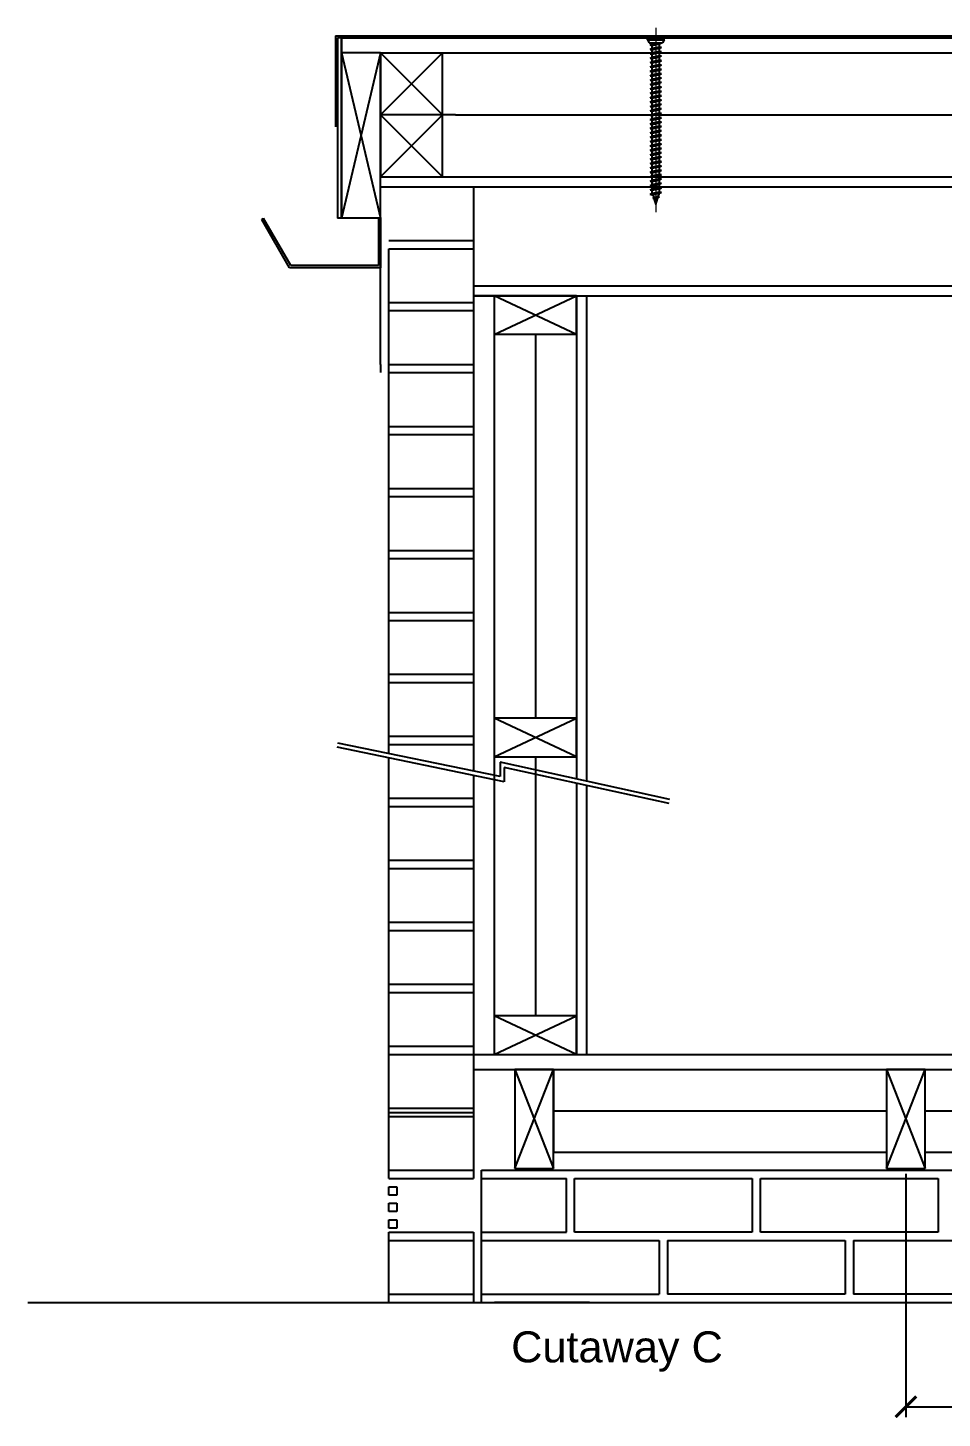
# Model space of a CAD drawing. Header units: millimetres. Extents: x -11841 to 102307, y -68819 to 40378.
# Drawn here: x 80388 to 82602, y -1925 to 1439 of the extents above; entities that cross this region are included whole.
import ezdxf

# ---------------------------------------------------------------- set-up
doc = ezdxf.new("R2010")
doc.units = ezdxf.units.MM
doc.linetypes.add('CENTER', pattern=[50.800000000000004, 31.75, -6.35, 6.35, -6.35])
doc.layers.add('axis', color=40, linetype='CENTER', lineweight=13)
doc.styles.get("Standard").update_dxf_attribs({"font": 'Arial.ttf'})
doc.linetypes.add('BATTING', pattern='A,0.00254,-2.54,[134,ltypeshp.shx,S=2.54,R=0,X=-2.54,Y=0],-5.08,[134,ltypeshp.shx,S=2.54,R=180,X=2.54,Y=0],-2.54', length=10.16254)
doc.dimstyles.new('JRMStyle', dxfattribs={"dimtxt": 3.5, "dimasz": 2.5, "dimexe": 1.25, "dimexo": 0.625, "dimtad": 1, "dimdec": 0, "dimdsep": 46, "dimtxsty": 'Standard', "dimblk": 'ARCHTICK', "dimblk1": 'ARCHTICK', "dimblk2": 'ARCHTICK', "dimcen": 2.5, "dimadec": 0, "dimazin": 0, "dimtfac": 1, "dimtdec": 0, "dimtmove": 0, "dimatfit": 3, "dimldrblk": 'ARCHTICK', "dimfxl": 1, "dimarcsym": 0})

# ---------------------------------------------------------------- blocks, each defined once
blk = doc.blocks.new('нагель 100мм')
for p, q in [((-5.5, 2.999999999998181), (5.5, 2.999999999998181)), ((-5.5, 1.999999999998181), (-5.5, 2.999999999998181)), ((-5.5, 1.999999999998181), (5.5, 1.999999999998181)), ((-5.5, 1.999999999998181), (-4.345299461623199, 0)), ((-4.345299461623199, 0), (4.345299461623199, 0)), ((-3.767949192432297, -1.464101615139953), (3.732050807568157, 0)), ((-2.517949192431388, -0.7424137786529172), (1.339745962161942, 0)), ((-2.517949192431388, -0.7424137786529172), (-2.517949192431843, 0)), ((2.482050807568157, -0.7424137786529172), (3.803847577293254, 0.02072594216406287)), ((2.482050807568157, -0.2440169358578714), (2.482050807568157, 0)), ((5.5, 1.999999999998181), (4.345299461623199, 0)), ((5.5, 1.999999999998181), (5.5, 2.999999999998181)), ((-3.767949192432297, -1.464101615139953), (-2.517949192431388, -0.7424137786529172)), ((-3.767949192432297, -1.464101615139953), (-2.517949192431843, -1.701209903609197)), ((-3.767949192431843, -4.350852961086275), (3.732050807568157, -2.907477288112204)), ((-3.767949192432752, -4.350852961086275), (-2.517949192431843, -3.62916512459924)), ((-3.767949192432752, -4.350852961086275), (-2.517949192431843, -4.591415573249833)), ((-3.767949192431388, -7.237604307032598), (3.732050807568612, -5.794228634058527)), ((-3.767949192432297, -7.237604307032598), (-2.517949192431388, -6.515916470545562)), ((-3.767949192432297, -7.237604307032598), (-2.517949192431388, -7.478166919196156)), ((-3.767949192432297, -10.12435565297892), (3.732050807567703, -8.68097998000485)), ((-2.517949192431843, -1.701209903609197), (2.482050807568612, -0.7424137786510983)), ((-2.517949192431843, -3.629165124597421), (-2.517949192431843, -1.701209903609197)), ((-2.517949192431843, -3.62916512459924), (2.482050807568157, -2.666914675948647)), ((-2.517949192431843, -4.591415573249833), (2.482050807568157, -3.629165124597421)), ((-2.517949192430478, -6.515916470545562), (-2.517949192431388, -4.591415573248014)), ((-2.517949192431388, -6.515916470545562), (2.482050807568612, -5.553666021894969)), ((-2.517949192431388, -7.478166919196156), (2.482050807568612, -6.515916470543743)), ((-2.517949192431388, -9.402667816491885), (-2.517949192430933, -7.478166919194337)), ((-2.517949192432297, -9.402667816491885), (2.482050807567703, -8.440417367841292)), ((2.482050807568612, -2.666914675948647), (2.482050807568612, -0.7424137786547362)), ((2.482050807568157, -2.666914675948647), (3.732050807568157, -2.907477288112204)), ((2.482050807567703, -3.629165124597421), (3.732050807568157, -2.907477288112204)), ((2.482050807568612, -5.553666021894969), (2.482050807569067, -3.629165124597421)), ((2.482050807568612, -5.553666021894969), (3.732050807568612, -5.794228634058527)), ((2.482050807568157, -6.515916470543743), (3.732050807568612, -5.794228634058527)), ((2.482050807569976, -8.440417367841292), (2.482050807569522, -6.515916470543743)), ((2.482050807567703, -8.440417367841292), (3.732050807567703, -8.68097998000485)), ((2.482050807567248, -9.402667816490066), (3.732050807567703, -8.68097998000485)), ((-3.767949192433207, -10.12435565297892), (-2.517949192432297, -9.402667816491885)), ((-3.767949192433207, -10.12435565297892), (-2.517949192432297, -10.36491826514248)), ((-3.767949192431843, -13.01110699892524), (3.732050807568157, -11.56773132595117)), ((-3.767949192432752, -13.01110699892524), (-2.517949192431843, -12.28941916243821)), ((-3.767949192432752, -13.01110699892524), (-2.517949192431843, -13.2516696110888)), ((-3.767949192432752, -15.89785834487157), (3.732050807567248, -14.45448267189749)), ((-3.767949192433662, -15.89785834487157), (-2.517949192432752, -15.17617050838453)), ((-3.767949192433662, -15.89785834487157), (-2.517949192432752, -16.13842095703512)), ((-3.767949192432297, -18.78460969081789), (3.732050807567703, -17.34123401784382)), ((-3.767949192433207, -18.78460969081789), (-2.517949192432297, -18.06292185433085)), ((-2.517949192432297, -10.36491826514248), (2.482050807567703, -9.402667816490066)), ((-2.517949192430933, -12.28941916243639), (-2.517949192431388, -10.36491826514066)), ((-2.517949192431843, -12.28941916243821), (2.482050807568157, -11.32716871378761)), ((-2.517949192431843, -13.2516696110888), (2.482050807568157, -12.28941916243639)), ((-2.517949192430478, -15.17617050838453), (-2.517949192430478, -13.25166961109062)), ((-2.517949192432752, -15.17617050838453), (2.482050807567248, -14.21392005973394)), ((-2.517949192432752, -16.13842095703512), (2.482050807567248, -15.17617050838271)), ((-2.517949192430478, -18.06292185432721), (-2.517949192430478, -16.13842095703512)), ((-2.517949192432297, -18.06292185433085), (2.482050807567703, -17.10067140568026)), ((-2.517949192432297, -19.02517230298145), (2.482050807567703, -18.06292185432903)), ((2.482050807569976, -11.32716871378761), (2.482050807569976, -9.402667816491885)), ((2.482050807568157, -11.32716871378761), (3.732050807568157, -11.56773132595117)), ((2.482050807567703, -12.28941916243639), (3.732050807568157, -11.56773132595117)), ((2.482050807570431, -14.21392005973212), (2.482050807570431, -12.28941916243639)), ((2.482050807567248, -14.21392005973394), (3.732050807567248, -14.45448267189749)), ((2.482050807566793, -15.17617050838271), (3.732050807567248, -14.45448267189749)), ((2.482050807569976, -17.10067140567844), (2.482050807569976, -15.17617050838089)), ((2.482050807567703, -17.10067140568026), (3.732050807567703, -17.34123401784382)), ((2.482050807567248, -18.06292185432903), (3.732050807567703, -17.34123401784382)), ((2.482050807569976, -19.9874227516284), (2.482050807569522, -18.06292185432721)), ((-3.767949192433207, -18.78460969081789), (-2.517949192432297, -19.02517230298145)), ((-3.767949192433207, -21.67136103676421), (3.732050807566793, -20.22798536379014)), ((-3.767949192434116, -21.67136103676421), (-2.517949192433207, -20.94967320027718)), ((-3.767949192434116, -21.67136103676421), (-2.517949192433207, -21.91192364892777)), ((-3.767949192432752, -24.55811238271053), (3.732050807567248, -23.11473670973646)), ((-3.767949192433662, -24.55811238271053), (-2.517949192432752, -23.8364245462235)), ((-3.767949192433662, -24.55811238271053), (-2.517949192432752, -24.79867499487409)), ((-3.767949192432297, -27.44486372865686), (3.732050807567703, -26.00148805568278)), ((-3.767949192433207, -27.44486372865686), (-2.517949192432297, -26.72317589216982)), ((-2.517949192430478, -20.94967320027354), (-2.517949192430024, -19.02517230298145)), ((-2.517949192433207, -20.94967320027718), (2.482050807566793, -19.98742275162658)), ((-2.517949192433207, -21.91192364892777), (2.482050807566793, -20.94967320027536)), ((-2.517949192430024, -23.8364245462235), (-2.517949192430024, -21.91192364892777)), ((-2.517949192432752, -23.8364245462235), (2.482050807567248, -22.8741740975729)), ((-2.517949192432752, -24.79867499487409), (2.482050807567248, -23.83642454622168)), ((-2.517949192430024, -26.72317589216982), (-2.517949192430478, -24.79867499487409)), ((-2.517949192432297, -26.72317589216982), (2.482050807567703, -25.76092544351923)), ((-2.517949192432297, -27.68542634082041), (2.482050807567703, -26.723175892168)), ((2.482050807566793, -19.98742275162658), (3.732050807566793, -20.22798536379014)), ((2.482050807566338, -20.94967320027536), (3.732050807566793, -20.22798536379014)), ((2.482050807569522, -22.87417409757472), (2.482050807569522, -20.94967320027354)), ((2.482050807567248, -22.8741740975729), (3.732050807567248, -23.11473670973646)), ((2.482050807566793, -23.83642454622168), (3.732050807567248, -23.11473670973646)), ((2.482050807569522, -25.76092544352105), (2.482050807569067, -23.83642454622168)), ((2.482050807567703, -25.76092544351923), (3.732050807567703, -26.00148805568278)), ((2.482050807567248, -26.723175892168), (3.732050807567703, -26.00148805568278)), ((2.482050807569976, -28.64767678946555), (2.482050807569067, -26.723175892168)), ((-3.767949192433207, -27.44486372865686), (-2.517949192432297, -27.68542634082041)), ((-3.767949192431843, -30.33161507460318), (3.732050807568157, -28.88823940162911)), ((-3.767949192432752, -30.33161507460318), (-2.517949192431843, -29.60992723811614)), ((-3.767949192432752, -30.33161507460318), (-2.517949192431843, -30.57217768676674)), ((-3.767949192432752, -33.2183664205495), (3.732050807567248, -31.77499074757543)), ((-3.767949192433662, -33.2183664205495), (-2.517949192432752, -32.49667858406247)), ((-3.767949192433662, -33.2183664205495), (-2.517949192432752, -33.45892903271306)), ((-3.767949192432297, -36.10511776649582), (3.732050807567703, -34.66174209352175)), ((-3.767949192433207, -36.10511776649582), (-2.517949192432297, -35.38342993000879)), ((-3.767949192433207, -36.10511776649582), (-2.517949192432297, -36.34568037865938)), ((-2.517949192430478, -29.60992723811614), (-2.517949192430478, -27.68542634081859)), ((-2.517949192431843, -29.60992723811614), (2.482050807568157, -28.64767678946555)), ((-2.517949192431843, -30.57217768676674), (2.482050807568157, -29.60992723811432)), ((-2.517949192430478, -32.49667858406065), (-2.517949192430478, -30.57217768676674)), ((-2.517949192432752, -32.49667858406247), (2.482050807567248, -31.53442813541187)), ((-2.517949192432752, -33.45892903271306), (2.482050807567248, -32.49667858406065)), ((-2.517949192430024, -35.38342993000697), (-2.517949192430478, -33.45892903271306)), ((-2.517949192432297, -35.38342993000879), (2.482050807567703, -34.42117948135819)), ((-2.517949192432297, -36.34568037865938), (2.482050807567703, -35.38342993000697)), ((-2.517949192430478, -38.27018127595147), (-2.517949192430478, -36.34568037865938)), ((2.482050807568157, -28.64767678946555), (3.732050807568157, -28.88823940162911)), ((2.482050807567703, -29.60992723811432), (3.732050807568157, -28.88823940162911)), ((2.482050807569522, -31.53442813541187), (2.482050807569522, -29.6099272381125)), ((2.482050807567248, -31.53442813541187), (3.732050807567248, -31.77499074757543)), ((2.482050807566793, -32.49667858406065), (3.732050807567248, -31.77499074757543)), ((2.482050807569522, -34.42117948135638), (2.482050807569067, -32.49667858405701)), ((2.482050807567703, -34.42117948135819), (3.732050807567703, -34.66174209352175)), ((2.482050807567248, -35.38342993000697), (3.732050807567703, -34.66174209352175)), ((2.482050807569067, -37.3079308273027), (2.482050807569067, -35.38342993000697)), ((-3.767949192433207, -38.99186911244215), (3.732050807566793, -37.54849343946807)), ((-3.767949192434116, -38.99186911244215), (-2.517949192433207, -38.27018127595511)), ((-3.767949192434116, -38.99186911244215), (-2.517949192433207, -39.2324317246057)), ((-3.767949192432752, -41.87862045838847), (3.732050807567248, -40.4352447854144)), ((-3.767949192433662, -41.87862045838847), (-2.517949192432752, -41.15693262190143)), ((-3.767949192433662, -41.87862045838847), (-2.517949192432752, -42.11918307055203)), ((-3.767949192433662, -44.76537180433479), (3.732050807566338, -43.32199613136072)), ((-3.767949192434571, -44.76537180433479), (-2.517949192433662, -44.04368396784776)), ((-3.767949192434571, -44.76537180433479), (-2.517949192433662, -45.00593441649835)), ((-2.517949192433207, -38.27018127595511), (2.482050807566793, -37.30793082730452)), ((-2.517949192433207, -39.2324317246057), (2.482050807566793, -38.27018127595329)), ((-2.517949192430024, -41.15693262190325), (-2.517949192430024, -39.23243172460752)), ((-2.517949192432752, -41.15693262190143), (2.482050807567248, -40.19468217325084)), ((-2.517949192432752, -42.11918307055203), (2.482050807567248, -41.15693262189961)), ((-2.517949192430478, -44.04368396784594), (-2.517949192430478, -42.11918307055203)), ((-2.517949192433662, -44.04368396784776), (2.482050807566338, -43.08143351919716)), ((-2.517949192433662, -45.00593441649835), (2.482050807566338, -44.04368396784594)), ((-2.517949192430933, -46.93043531379044), (-2.517949192430933, -45.00593441650017)), ((2.482050807566793, -37.30793082730452), (3.732050807566793, -37.54849343946807)), ((2.482050807566338, -38.27018127595329), (3.732050807566793, -37.54849343946807)), ((2.482050807569522, -40.19468217325266), (2.482050807569067, -38.27018127594965)), ((2.482050807567248, -40.19468217325084), (3.732050807567248, -40.4352447854144)), ((2.482050807566793, -41.15693262189961), (3.732050807567248, -40.4352447854144)), ((2.482050807569067, -43.08143351919898), (2.482050807569067, -41.15693262189961)), ((2.482050807566338, -43.08143351919716), (3.732050807566338, -43.32199613136072)), ((2.482050807565884, -44.04368396784594), (3.732050807566338, -43.32199613136072)), ((2.482050807569522, -45.96818486514348), (2.482050807569067, -44.04368396784594)), ((-3.767949192433207, -47.65212315028111), (3.732050807566793, -46.20874747730704)), ((-3.767949192434116, -47.65212315028111), (-2.517949192433207, -46.93043531379408)), ((-3.767949192434116, -47.65212315028111), (-2.517949192433207, -47.89268576244467)), ((-3.767949192434116, -50.53887449622744), (3.732050807565884, -49.09549882325337)), ((-3.767949192435026, -50.53887449622744), (-2.517949192434116, -49.8171866597404)), ((-3.767949192435026, -50.53887449622744), (-2.517949192434116, -50.77943710839099)), ((-3.767949192433662, -53.42562584217376), (3.732050807566338, -51.98225016919969)), ((-3.767949192434571, -53.42562584217376), (-2.517949192433662, -52.70393800568672)), ((-3.767949192434571, -53.42562584217376), (-2.517949192433662, -53.66618845433732)), ((-2.517949192433207, -46.93043531379408), (2.482050807566793, -45.96818486514348)), ((-2.517949192433207, -47.89268576244467), (2.482050807566793, -46.93043531379226)), ((-2.517949192430933, -49.8171866597404), (-2.517949192430933, -47.89268576244467)), ((-2.517949192434116, -49.8171866597404), (2.482050807565884, -48.85493621108981)), ((-2.517949192434116, -50.77943710839099), (2.482050807565884, -49.81718665973858)), ((-2.517949192430478, -52.7039380056849), (-2.517949192430478, -50.77943710839099)), ((-2.517949192433662, -52.70393800568672), (2.482050807566338, -51.74168755703613)), ((-2.517949192433662, -53.66618845433732), (2.482050807566338, -52.7039380056849)), ((-2.517949192430478, -55.59068935163305), (-2.517949192430024, -53.66618845433732)), ((-2.517949192434571, -55.59068935163305), (2.482050807565429, -54.62843890298245)), ((2.482050807566793, -45.96818486514348), (3.732050807566793, -46.20874747730704)), ((2.482050807566338, -46.93043531379226), (3.732050807566793, -46.20874747730704)), ((2.482050807568157, -48.85493621109163), (2.482050807569067, -46.93043531378862)), ((2.482050807565884, -48.85493621108981), (3.732050807565884, -49.09549882325337)), ((2.482050807565429, -49.81718665973858), (3.732050807565884, -49.09549882325337)), ((2.482050807569522, -51.74168755703613), (2.482050807569067, -49.81718665973676)), ((2.482050807566338, -51.74168755703613), (3.732050807566338, -51.98225016919969)), ((2.482050807565884, -52.7039380056849), (3.732050807566338, -51.98225016919969)), ((2.482050807569522, -54.62843890298245), (2.482050807569067, -52.70393800568309)), ((2.482050807565429, -54.62843890298245), (3.732050807565429, -54.86900151514601)), ((-3.767949192434571, -56.31237718812008), (3.732050807565429, -54.86900151514601)), ((-3.767949192435481, -56.31237718812008), (-2.517949192434571, -55.59068935163305)), ((-3.767949192435481, -56.31237718812008), (-2.517949192434571, -56.55293980028364)), ((-3.767949192434116, -59.1991285340664), (3.732050807565884, -57.75575286109233)), ((-3.767949192435026, -59.1991285340664), (-2.517949192434116, -58.47744069757937)), ((-3.767949192435026, -59.1991285340664), (-2.517949192434116, -59.43969114622996)), ((-3.767949192435026, -62.08587988001273), (3.732050807564974, -60.64250420703866)), ((-3.767949192435935, -62.08587988001273), (-2.517949192435026, -61.36419204352569)), ((-3.767949192435935, -62.08587988001273), (-2.517949192435026, -62.32644249217628)), ((-3.767949192434571, -64.97263122595905), (3.732050807565429, -63.52925555298498)), ((-2.517949192434571, -56.55293980028364), (2.482050807565429, -55.59068935163123)), ((-2.517949192429569, -58.47744069757755), (-2.517949192430024, -56.55293980028728)), ((-2.517949192434116, -58.47744069757937), (2.482050807565884, -57.51519024892877)), ((-2.517949192434116, -59.43969114622996), (2.482050807565884, -58.47744069757755)), ((-2.517949192430024, -61.36419204352387), (-2.517949192430024, -59.43969114623178)), ((-2.517949192435026, -61.36419204352569), (2.482050807564974, -60.4019415948751)), ((-2.517949192435026, -62.32644249217628), (2.482050807564974, -61.36419204352387)), ((-2.517949192430478, -64.2509433894702), (-2.517949192430024, -62.3264424921781)), ((-2.517949192434571, -64.25094338947201), (2.482050807565429, -63.28869294082142)), ((2.482050807564974, -55.59068935163123), (3.732050807565429, -54.86900151514601)), ((2.482050807569522, -57.51519024892696), (2.482050807569522, -55.59068935162759)), ((2.482050807565884, -57.51519024892877), (3.732050807565884, -57.75575286109233)), ((2.482050807565429, -58.47744069757755), (3.732050807565884, -57.75575286109233)), ((2.482050807568612, -60.40194159487692), (2.482050807569067, -58.47744069757573)), ((2.482050807564974, -60.4019415948751), (3.732050807564974, -60.64250420703866)), ((2.482050807564519, -61.36419204352387), (3.732050807564974, -60.64250420703866)), ((2.482050807568612, -63.28869294082142), (2.482050807569067, -61.36419204352023)), ((2.482050807565429, -63.28869294082142), (3.732050807565429, -63.52925555298498)), ((2.482050807564974, -64.2509433894702), (3.732050807565429, -63.52925555298498)), ((-3.767949192435481, -64.97263122595905), (-2.517949192434571, -64.25094338947201)), ((-3.767949192435481, -64.97263122595905), (-2.517949192434571, -65.2131938381226)), ((-3.767949192435481, -67.85938257190537), (3.732050807564519, -66.4160068989313)), ((-3.76794919243639, -67.85938257190537), (-2.517949192435481, -67.13769473541834)), ((-3.76794919243639, -67.85938257190537), (-2.517949192435481, -68.09994518406893)), ((-3.767949192435026, -70.7461339178517), (3.732050807564974, -69.30275824487762)), ((-3.767949192435935, -70.7461339178517), (-2.517949192435026, -70.02444608136466)), ((-3.767949192435935, -70.7461339178517), (-2.517949192435026, -70.98669653001525)), ((-3.767949192434571, -73.63288526379802), (3.732050807565429, -72.18950959082395)), ((-3.767949192435481, -73.63288526379802), (-2.517949192434571, -72.91119742731098)), ((-2.517949192434571, -65.2131938381226), (2.482050807565429, -64.2509433894702)), ((-2.517949192430024, -67.13769473541652), (-2.517949192430024, -65.2131938381226)), ((-2.517949192435481, -67.13769473541834), (2.482050807564519, -66.17544428676774)), ((-2.517949192435481, -68.09994518406893), (2.482050807564519, -67.13769473541652)), ((-2.517949192430478, -70.02444608136284), (-2.517949192430478, -68.09994518406529)), ((-2.517949192435026, -70.02444608136466), (2.482050807564974, -69.06219563271407)), ((-2.517949192435026, -70.98669653001525), (2.482050807564974, -70.02444608136284)), ((-2.517949192429569, -72.91119742731098), (-2.517949192430478, -70.98669653001707)), ((-2.517949192434571, -72.91119742731098), (2.482050807565429, -71.94894697866039)), ((-2.517949192434571, -73.87344787596157), (2.482050807565429, -72.91119742730916)), ((2.482050807568612, -66.1754442867641), (2.482050807568612, -64.25094338946838)), ((2.482050807564519, -66.17544428676774), (3.732050807564519, -66.4160068989313)), ((2.482050807564065, -67.13769473541652), (3.732050807564519, -66.4160068989313)), ((2.482050807568157, -69.06219563271407), (2.482050807568157, -67.13769473541652)), ((2.482050807564974, -69.06219563271407), (3.732050807564974, -69.30275824487762)), ((2.482050807564519, -70.02444608136284), (3.732050807564974, -69.30275824487762)), ((2.482050807567248, -71.94894697866039), (2.482050807567703, -70.02444608136102)), ((2.482050807565429, -71.94894697866039), (3.732050807565429, -72.18950959082395)), ((2.482050807564974, -72.91119742730916), (3.732050807565429, -72.18950959082395)), ((2.482050807567248, -74.83569832460853), (2.482050807567703, -72.91119742730916)), ((-3.767949192435481, -73.63288526379802), (-2.517949192434571, -73.87344787596157)), ((-3.767949192434116, -76.51963660974434), (3.732050807565884, -75.07626093677027)), ((-3.767949192435026, -76.51963660974434), (-2.517949192434116, -75.7979487732573)), ((-3.767949192435026, -76.51963660974434), (-2.517949192434116, -76.7601992219079)), ((-3.767949192435026, -79.40638795569066), (3.732050807564974, -77.96301228271659)), ((-3.767949192435935, -79.40638795569066), (-2.517949192435026, -78.68470011920363)), ((-3.767949192435935, -79.40638795569066), (-2.517949192435026, -79.64695056785422)), ((-3.767949192434571, -82.29313930163698), (3.732050807565429, -80.84976362866291)), ((-3.767949192435481, -82.29313930163698), (-2.517949192434571, -81.57145146514995)), ((-2.517949192430933, -75.7979487732573), (-2.517949192430478, -73.87344787596157)), ((-2.517949192434116, -75.7979487732573), (2.482050807565884, -74.83569832460671)), ((-2.517949192434116, -76.7601992219079), (2.482050807565884, -75.79794877325548)), ((-2.517949192430478, -78.6847001192018), (-2.517949192430024, -76.76019922190608)), ((-2.517949192435026, -78.68470011920363), (2.482050807564974, -77.72244967055303)), ((-2.517949192435026, -79.64695056785422), (2.482050807564974, -78.6847001192018)), ((-2.517949192432297, -81.57145146514631), (-2.517949192431388, -79.64695056785058)), ((-2.517949192434571, -81.57145146514995), (2.482050807565429, -80.60920101649936)), ((-2.517949192434571, -82.53370191380054), (2.482050807565429, -81.57145146514813)), ((2.482050807565884, -74.83569832460671), (3.732050807565884, -75.07626093677027)), ((2.482050807565429, -75.79794877325548), (3.732050807565884, -75.07626093677027)), ((2.482050807567703, -77.72244967055303), (2.482050807567248, -75.79794877325548)), ((2.482050807564974, -77.72244967055303), (3.732050807564974, -77.96301228271659)), ((2.482050807564519, -78.6847001192018), (3.732050807564974, -77.96301228271659)), ((2.482050807567248, -80.60920101649936), (2.482050807566793, -78.68470011919817)), ((2.482050807565429, -80.60920101649936), (3.732050807565429, -80.84976362866291)), ((2.482050807564974, -81.57145146514813), (3.732050807565429, -80.84976362866291)), ((2.482050807567248, -83.49595236244568), (2.482050807567248, -81.57145146514631)), ((-3.767949192435481, -82.29313930163698), (-2.517949192434571, -82.53370191380054)), ((-3.767949192435481, -85.1798906475833), (3.732050807564519, -83.73651497460924)), ((-3.76794919243639, -85.1798906475833), (-2.517949192435481, -84.45820281109627)), ((-3.76794919243639, -85.1798906475833), (-2.517949192435481, -85.42045325974686)), ((-3.767949192435026, -88.06664199352963), (3.732050807564974, -86.62326632055556)), ((-3.767949192435935, -88.06664199352963), (-2.517949192435026, -87.3449541570426)), ((-3.767949192435935, -88.06664199352963), (-2.517949192435026, -88.30720460569319)), ((-3.767949192435935, -90.95339333947595), (3.732050807564065, -89.51001766650188)), ((-3.767949192436845, -90.95339333947595), (-2.517949192435935, -90.23170550298892)), ((-3.767949192436845, -90.95339333947595), (-2.517949192435935, -91.19395595163951)), ((-2.517949192431843, -84.45820281109445), (-2.517949192431843, -82.53370191380054)), ((-2.517949192435481, -84.45820281109627), (2.482050807564519, -83.49595236244568)), ((-2.517949192435481, -85.42045325974686), (2.482050807564519, -84.45820281109445)), ((-2.517949192431843, -87.34495415703714), (-2.517949192431388, -85.42045325974686)), ((-2.517949192435026, -87.3449541570426), (2.482050807564974, -86.382703708392)), ((-2.517949192435026, -88.30720460569319), (2.482050807564974, -87.34495415704077)), ((-2.517949192430933, -90.2317055029871), (-2.517949192431388, -88.307204605695)), ((-2.517949192435935, -90.23170550298892), (2.482050807564065, -89.26945505433832)), ((-2.517949192435935, -91.19395595163951), (2.482050807564065, -90.2317055029871)), ((-2.517949192431843, -93.11845684893524), (-2.517949192431843, -91.19395595163951)), ((2.482050807564519, -83.49595236244568), (3.732050807564519, -83.73651497460924)), ((2.482050807564065, -84.45820281109445), (3.732050807564519, -83.73651497460924)), ((2.482050807568612, -86.38270370839382), (2.482050807567248, -84.45820281109263)), ((2.482050807564974, -86.382703708392), (3.732050807564974, -86.62326632055556)), ((2.482050807564519, -87.34495415704077), (3.732050807564974, -86.62326632055556)), ((2.482050807567703, -89.26945505434014), (2.482050807567703, -87.34495415703896)), ((2.482050807564065, -89.26945505433832), (3.732050807564065, -89.51001766650188)), ((2.48205080756361, -90.2317055029871), (3.732050807564065, -89.51001766650188)), ((2.482050807568157, -92.15620640028283), (2.482050807568157, -90.23170550298346)), ((-3.767949192435481, -93.84014468542227), (3.732050807564519, -92.3967690124482)), ((-3.76794919243639, -93.84014468542227), (-2.517949192435481, -93.11845684893524)), ((-3.76794919243639, -93.84014468542227), (-2.517949192435481, -94.08070729758583)), ((-3.7679491924373, -96.7268960313686), (3.7320508075627, -95.28352035839453)), ((-3.767949192438209, -96.7268960313686), (-2.5179491924373, -96.00520819488156)), ((-3.767949192438209, -96.7268960313686), (-2.5179491924373, -96.96745864353215)), ((-3.767949192436845, -99.61364737731492), (3.732050807563155, -98.17027170434085)), ((-3.767949192437754, -99.61364737731492), (-2.517949192436845, -98.89195954082788)), ((-3.767949192437754, -99.61364737731492), (-2.517949192436845, -99.85420998947848)), ((-2.517949192435481, -93.11845684893524), (2.482050807564519, -92.15620640028465)), ((-2.517949192435481, -94.08070729758583), (2.482050807564519, -93.11845684893342)), ((-2.517949192432297, -96.00520819487792), (-2.517949192432297, -94.08070729758401)), ((-2.5179491924373, -96.00520819488156), (2.4820508075627, -95.04295774623097)), ((-2.5179491924373, -96.96745864353215), (2.4820508075627, -96.00520819487974)), ((-2.517949192431843, -98.37996117922557), (-2.517949192432297, -96.96745864353215)), ((-2.517949192436845, -98.89195954082788), (2.482050807563155, -97.92970909217729)), ((-2.517949192431843, -98.37996117922557), (-2.367026305415948, -98.86291441767935)), ((-2.517949192436845, -99.85420998947848), (2.482050807563155, -98.89195954082606)), ((-2.083381617005671, -99.77057742059333), (-1.437654342036694, -101.8369047004944)), ((1.607346001941551, -101.1790165572274), (2.311813113473363, -98.92472180032746)), ((2.471785595619622, -98.4128098574638), (2.482050807568157, -98.3799611792274)), ((2.482050807564519, -92.15620640028465), (3.732050807564519, -92.3967690124482)), ((2.482050807564065, -93.11845684893342), (3.732050807564519, -92.3967690124482)), ((2.482050807568157, -95.52408297055445), (2.482050807568157, -93.11845684893342)), ((2.4820508075627, -95.04295774623097), (3.7320508075627, -95.28352035839453)), ((2.482050807562246, -96.00520819487974), (3.7320508075627, -95.28352035839453)), ((2.482050807568157, -97.92970909217547), (2.482050807568157, -96.0052081948761)), ((2.482050807563155, -97.92970909217729), (3.732050807563155, -98.17027170434085)), ((2.4820508075627, -98.89195954082606), (3.732050807563155, -98.17027170434085)), ((-1.996314953760702, -102.1594475550592), (2.352749976422729, -101.3224696190046)), ((-1.996314953761612, -102.1594475550592), (-0.7463149537607023, -101.4377597185721)), ((-1.996314953761612, -102.1594475550592), (-0.7463149537607023, -102.4000101672227)), ((-1.294661822460057, -102.2944807631375), (-0.01794919243184268, -106.3799611792274)), ((-0.7463149537607023, -101.4377597185721), (1.102749976422729, -101.081907006841)), ((-0.7463149537607023, -102.4000101672227), (1.102749976422729, -102.0441574554898)), ((-0.01794919243184268, -106.3799611792274), (1.38855496768565, -101.8791478668481)), ((1.102749976422729, -101.081907006841), (2.352749976422729, -101.3224696190046)), ((1.102749976422274, -102.0441574554898), (2.352749976422729, -101.3224696190046))]:
    blk.add_line(p, q)
at = {"layer": 'axis', "ltscale": 10}
blk.add_line((0, 9.821581222042369), (0, -111.3896050303047), dxfattribs=at)
blk = doc.blocks.new('_ArchTick')
at = {"color": 0, "linetype": 'ByBlock', "const_width": 0.15}
blk.add_lwpolyline([(-0.5, -0.5), (0.5, 0.5)], dxfattribs=at)
blk = doc.blocks.new('*D127')
at = {"color": 0, "lineweight": -2, "ltscale": 0.58, "transparency": 16777216}
for p, q in [((82513.93523064055, -1333.946994725273), (82513.93523064055, -1922.785877270434)), ((83413.93523064055, -1333.946994725273), (83413.93523064055, -1922.785877270434)), ((82513.93523064055, -1897.785877270434), (83413.93523064055, -1897.785877270434))]:
    blk.add_line(p, q, dxfattribs=at)
at = {"layer": 'Defpoints', "color": 0, "ltscale": 0.58, "transparency": 16777216}
for p in [(82513.93523064055, -1321.446994725273), (83413.93523064055, -1321.446994725273), (83413.93523064055, -1897.785877270434)]:
    blk.add_point(p, dxfattribs=at)
at = {"color": 0, "lineweight": -2, "ltscale": 0.58, "transparency": 16777216, "xscale": 50, "yscale": 50, "zscale": 50, "rotation": 180}
blk.add_blockref('_ArchTick', (82513.93523064055, -1897.785877270434), dxfattribs=at)
at = {"color": 0, "lineweight": -2, "ltscale": 0.58, "transparency": 16777216, "xscale": 50, "yscale": 50, "zscale": 50}
blk.add_blockref('_ArchTick', (83413.93523064055, -1897.785877270434), dxfattribs=at)
at = {"color": 0, "ltscale": 0.58, "transparency": 16777216, "insert": (82963.93523064055, -1849.545768129916), "char_height": 70, "attachment_point": 5}
blk.add_mtext('450mm', dxfattribs=at)

msp = doc.modelspace()

# ---------------------------------------------------------------- linework, layer by layer
for p, q in [((81132.93523064053, 1419.553005274727), (83156.72393299405, 1419.553005274728)), ((81147.93523064053, 1414.553005274728), (83155.62613016683, 1414.553005274728)), ((81147.93523064053, 1414.553005274728), (81147.93523064055, 978.5530052747279)), ((81241.93523064055, 1378.553005274728), (82575.40946745864, 1378.553005274728)), ((81391.93523064055, 1228.553005274728), (81241.93523064055, 1378.553005274727)), ((81241.93523064055, 1228.553005274728), (81391.93523064055, 1378.553005274727)), ((81391.93523064055, 1078.553005274728), (81391.93523064055, 1378.553005274728)), ((82575.40946745864, 1378.553005274728), (83147.72194981077, 1378.553005274728)), ((81391.93523064055, 1228.553005274728), (81241.93523064055, 1228.553005274728)), ((81241.93523064055, 1228.553005274728), (81391.93523064055, 1078.553005274727)), ((81391.93523064055, 1228.553005274728), (81241.93523064055, 1078.553005274727)), ((81241.93523064055, 624.5530052747283), (81241.93523064055, 1078.553005274728)), ((81241.93523064055, 1078.553005274728), (82575.40946745864, 1078.553005274728)), ((82575.40946745864, 1078.553005274728), (83116.7423612152, 1078.553005274728)), ((81241.93523064055, 1054.553005274728), (83111.77617163635, 1054.553005274728)), ((81466.93523064055, 1054.553005274728), (81466.93523064055, 924.5530052747279)), ((81261.93523064055, 924.5530052747279), (81466.93523064055, 924.5530052747279)), ((81466.93523064055, 924.5530052747279), (81466.93523064055, 904.5530052747279)), ((81261.93523064055, 774.5530052747279), (81261.93523064055, 904.5530052747279)), ((81261.93523064055, 904.5530052747279), (81466.93523064055, 904.5530052747279)), ((81466.93523064055, 904.5530052747279), (81466.93523064055, 774.5530052747279)), ((81466.93523064056, 814.5530052747279), (83062.11427584782, 814.5530052747279)), ((81261.93523064055, 754.5530052747279), (81261.93523064055, 774.5530052747279)), ((81261.93523064055, 774.5530052747279), (81466.93523064055, 774.5530052747279)), ((81466.93523064056, 790.5530052747279), (83057.14808626896, 790.5530052747279)), ((81716.93523064056, 790.5530052747279), (81466.93523064056, 790.5530052747279)), ((81466.93523064056, 790.5530052747279), (81466.93523064056, 696.5530052747279)), ((81466.93523064055, 774.5530052747279), (81466.93523064055, 754.5530052747279)), ((81716.93523064056, 696.5530052747279), (81716.93523064056, 790.5530052747279)), ((81716.93523064056, 790.5530052747279), (81716.93523064056, -378.9412929521236)), ((81740.93523064056, 790.5530052747274), (81740.93523064056, -384.2107465228173)), ((81261.93523064055, 624.5530052747279), (81261.93523064055, 754.5530052747279)), ((81261.93523064055, 754.5530052747279), (81466.93523064055, 754.5530052747279)), ((81466.93523064055, 754.5530052747279), (81466.93523064055, 624.5530052747279)), ((81241.93523064055, 624.5530052747283), (81241.93523064055, 604.5530052747283)), ((81261.93523064055, 604.5530052747279), (81261.93523064055, 624.5530052747279)), ((81261.93523064055, 624.5530052747279), (81466.93523064055, 624.5530052747279)), ((81466.93523064055, 624.5530052747279), (81466.93523064055, 604.5530052747279)), ((81261.93523064055, 315.7416614125129), (81261.93523064055, 604.5530052747279)), ((81261.93523064055, 604.5530052747279), (81466.93523064055, 604.5530052747279)), ((81466.93523064055, 604.5530052747279), (81466.93523064055, -275.4469947252724)), ((81261.93523064055, 454.5530052747279), (81261.93523064055, 474.5530052747279)), ((81261.93523064055, 474.5530052747279), (81466.93523064055, 474.5530052747279)), ((81466.93523064055, 474.5530052747279), (81466.93523064055, 454.5530052747279)), ((81261.93523064055, 454.5530052747279), (81466.93523064055, 454.5530052747279)), ((81261.9352306403, 174.5530052747279), (81261.93523064055, 324.5530052747279)), ((81261.93523064055, 324.5530052747279), (81466.93523064055, 324.5530052747279)), ((81261.93523064055, 304.5530052747279), (81261.93523064055, 305.5298164473513)), ((81261.93523064055, 304.5530052747279), (81466.93523064055, 304.5530052747279)), ((81466.93523064055, 324.5530052747279), (81466.93523064055, 304.5530052747279)), ((81261.93523064055, 154.5530052747279), (81261.93523064055, 174.5530052747279)), ((81261.93523064055, 174.5530052747279), (81466.93523064055, 174.5530052747279)), ((81261.93523064055, -275.4469947252724), (81261.93523064055, 154.5530052747279)), ((81261.93523064055, 154.5530052747279), (81466.93523064055, 154.5530052747279)), ((81261.93523064055, 4.553005274727411), (81261.93523064055, 24.55300527472787)), ((81261.93523064055, 24.55300527472787), (81466.93523064055, 24.55300527472787)), ((81261.93523064055, 4.553005274727411), (81466.93523064055, 4.553005274727411)), ((81466.93523064055, 24.55300527472787), (81466.93523064055, 4.553005274727411)), ((81261.93523064055, -145.4469947252724), (81261.93523064055, -125.4469947252726)), ((81261.93523064055, -125.4469947252726), (81466.93523064055, -125.4469947252726)), ((81466.93523064055, -125.4469947252726), (81466.93523064055, -145.4469947252724)), ((81261.93523064055, -145.4469947252724), (81466.93523064055, -145.4469947252724)), ((81716.93523064055, -325.2295938159), (81716.93523064055, -231.2295938159)), ((81541.7306330342, -385.1999002504813), (81136.98687521636, -301.4484739096438)), ((81531.7306330342, -372.9188096274613), (81139.01319432413, -291.6559241459986)), ((81261.93523064055, -295.4469947252724), (81261.93523064055, -275.4469947252724)), ((81261.93523064055, -275.4469947252724), (81466.93523064055, -275.4469947252724)), ((81261.93523064055, -295.4469947252724), (81261.93523064055, -275.4469947252724)), ((81261.93523064055, -275.4469947252724), (81466.93523064055, -275.4469947252724)), ((81466.93523064055, -275.4469947252724), (81466.93523064055, -295.4469947252724)), ((81466.93523064055, -275.4469947252724), (81466.93523064055, -295.4469947252724)), ((81942.71274710279, -428.5131321314618), (81531.7306330342, -338.2776667785538)), ((81531.7306330342, -338.2776667785549), (81531.73063303418, -372.9188096274631)), ((81940.57477115723, -438.2819119353148), (81541.7306330342, -350.9916678658988)), ((81541.7306330342, -350.9916678658988), (81541.7306330342, -385.1999002504813)), ((81716.93523064056, -389.3366017017495), (81716.93523064056, -1045.446994725273)), ((81740.93523064056, -394.5891945254143), (81740.93523064056, -1045.446994725273)), ((81466.93523064055, -951.4469947252724), (81466.93523064055, -1045.446994725272)), ((81716.93523064055, -1045.446994725272), (81716.93523064055, -951.4469947252724)), ((81466.93523064055, -1025.446994725272), (81466.93523064055, -1045.446994725272)), ((81466.93523064055, -1045.446994725272), (82670.93523064056, -1045.446994725272)), ((81466.93523064055, -1045.446994725272), (81716.93523064055, -1045.446994725272)), ((81489.43523064055, -1045.446994725272), (81694.43523064055, -1045.446994725272)), ((81466.93523064055, -1081.446994725273), (83134.2329636697, -1081.446994725273)), ((80388.10498869827, -1645.446994725273), (83671.29573784117, -1645.446994725273))]:
    msp.add_line(p, q)
at = {"ltscale": 0.58}
for p, q in [((81132.93523064053, 1419.553005274728), (81132.93523064053, 1199.053005274728)), ((81147.93523064053, 1414.553005274728), (81137.93523064053, 1414.553005274728)), ((81137.93523064053, 1414.553005274728), (81137.93523064053, 978.5530052747279)), ((81147.93523064056, 1378.553005274728), (81147.93523064055, 1414.553005274728)), ((81147.93523064055, 978.5530052747279), (81147.93523064055, 1378.553005274728)), ((81241.93523064053, 1378.553005274728), (81147.93523064055, 978.553005274727)), ((81147.93523064056, 1378.553005274728), (81241.93523064053, 978.5530052747279)), ((81241.93523064055, 1378.553005274728), (81147.93523064053, 1378.553005274847)), ((81241.93523064055, 1378.553005274728), (81241.93523064055, 1228.553005274728)), ((81241.93523064055, 978.5530052747279), (81241.93523064055, 1378.553005274728)), ((81241.93523064055, 1228.553005274728), (81241.93523064055, 1078.553005274728)), ((80954.6153590325, 975.1544432588414), (80958.94548605141, 977.6544432588446)), ((81024.82198198649, 863.553005274666), (80958.94548605141, 977.6544432588414)), ((81147.93523064053, 978.5530052747279), (81137.93523064053, 978.5530052747279)), ((81241.93523064055, 978.5530052747279), (81147.93523064055, 978.5530052747279)), ((81236.93523064055, 978.5530052746656), (81236.93523064055, 863.553005274666)), ((81241.93523064055, 978.553005274666), (81241.93523064055, 858.553005274666)), ((81021.93523064055, 858.553005274666), (80954.6153590325, 975.1544432588414)), ((81241.93523064055, 858.553005274666), (81021.93523064055, 858.553005274666)), ((81236.93523064055, 863.553005274666), (81024.82198198649, 863.553005274666)), ((81466.93523064056, 790.5530052747279), (81516.93523064056, 790.5530052747279)), ((81516.93523064056, 790.5530052747279), (81516.93523064056, -1045.446994725272)), ((81516.93523064056, 696.5530052747279), (81716.93523064056, 790.5530052747274)), ((81716.93523064056, 696.5530052747279), (81516.93523064056, 790.5530052747274)), ((81716.93523064056, 696.5530052747279), (81516.93523064055, 696.5530052747279)), ((81716.93523064055, -231.2295938159), (81516.93523064055, -231.2295938158998)), ((81716.93523064055, -325.2295938159), (81516.93523064056, -231.2295938159002)), ((81516.93523064056, -325.2295938158998), (81716.93523064055, -231.2295938159002)), ((81516.93523064055, -325.2295938158998), (81716.93523064055, -325.2295938159)), ((81716.93523064055, -951.4469947252724), (81516.93523064055, -951.4469947252721)), ((81716.93523064056, -1045.446994725273), (81516.93523064056, -951.4469947252726)), ((81516.93523064056, -1045.446994725272), (81716.93523064055, -951.4469947252726)), ((81740.93523064056, -1045.446994725273), (83562.94547094431, -1045.446994725273)), ((81566.93523064055, -1081.446994725273), (81566.93523064055, -1321.446994725273)), ((81566.93523064055, -1081.446994725273), (81660.93523064055, -1321.446994725273)), ((81566.93523064055, -1321.446994725273), (81660.93523064055, -1081.446994725273)), ((81660.93523064055, -1081.446994725273), (81566.93523064055, -1081.446994725273)), ((81613.93523064055, -1081.446994725273), (82513.93523064055, -1081.446994725273)), ((81660.93523064055, -1321.446994725273), (81660.93523064055, -1081.446994725273)), ((81660.93523064055, -1081.446994725273), (81660.93523064055, -1281.446994725273)), ((82466.93523064055, -1081.446994725273), (82466.93523064055, -1321.446994725273)), ((82466.93523064055, -1081.446994725273), (82560.93523064055, -1321.446994725273)), ((82466.93523064055, -1321.446994725273), (82560.93523064055, -1081.446994725273)), ((82560.93523064055, -1081.446994725273), (82466.93523064055, -1081.446994725273)), ((82560.93523064055, -1321.446994725273), (82560.93523064055, -1081.446994725273)), ((81660.93523064055, -1281.446994725273), (82466.93523064055, -1281.446994725273)), ((82560.93523064055, -1281.446994725273), (83366.93523064056, -1281.446994725273)), ((81486.93523064023, -1645.446994725273), (81486.93523064024, -1325.446994725273)), ((81486.93523064023, -1325.446994725273), (81896.93523064023, -1325.446994725273)), ((81486.93523064023, -1345.446994725273), (81691.93523064023, -1345.446994725273)), ((81566.93523064055, -1321.446994725273), (81660.93523064055, -1321.446994725273)), ((81691.93523064024, -1475.446994725273), (81691.93523064023, -1345.446994725273)), ((81711.93523064024, -1475.44699472527), (81711.93523064023, -1345.44699472527)), ((81711.93523064023, -1345.44699472527), (82141.93523064023, -1345.44699472527)), ((81896.93523064023, -1325.446994725273), (83606.30743871289, -1325.446994725273)), ((82141.93523064023, -1345.44699472527), (82141.93523064023, -1475.44699472527)), ((82161.93523064023, -1475.446994725268), (82161.93523064021, -1345.446994725268)), ((82161.93523064021, -1345.446994725268), (82591.93523064021, -1345.446994725268)), ((82466.93523064055, -1321.446994725273), (82560.93523064055, -1321.446994725273)), ((82591.93523064021, -1345.446994725268), (82591.93523064021, -1475.446994725268)), ((81261.93523064056, -1365.446994725273), (81281.93523064056, -1365.446994725273)), ((81261.93523064056, -1385.446994725273), (81261.93523064056, -1365.446994725273)), ((81281.93523064056, -1365.446994725273), (81281.93523064056, -1385.446994725273)), ((81281.93523064056, -1385.446994725273), (81261.93523064056, -1385.446994725273)), ((81261.93523064056, -1405.446994725273), (81281.93523064056, -1405.446994725273)), ((81261.93523064056, -1425.446994725273), (81261.93523064056, -1405.446994725273)), ((81281.93523064056, -1405.446994725273), (81281.93523064056, -1425.446994725273)), ((81281.93523064056, -1425.446994725273), (81261.93523064056, -1425.446994725273)), ((81261.93523064056, -1445.446994725273), (81281.93523064056, -1445.446994725273)), ((81261.93523064056, -1465.446994725273), (81261.93523064056, -1445.446994725273)), ((81281.93523064056, -1445.446994725273), (81281.93523064056, -1465.446994725273)), ((81281.93523064056, -1465.446994725273), (81261.93523064056, -1465.446994725273)), ((81486.93523064023, -1475.446994725273), (81691.93523064024, -1475.446994725273)), ((81486.93523064024, -1475.446994725273), (81691.93523064024, -1475.446994725273)), ((82141.93523064023, -1475.44699472527), (81711.93523064024, -1475.44699472527)), ((82591.93523064021, -1475.446994725268), (82161.93523064023, -1475.446994725268)), ((81486.93523064023, -1495.446994725273), (81916.93523064023, -1495.446994725273)), ((81916.93523064023, -1495.446994725273), (81916.93523064023, -1625.446994725273)), ((81936.93523064023, -1495.446994725273), (81936.93523064023, -1625.446994725273)), ((81936.93523064023, -1495.446994725273), (82366.93523064023, -1495.446994725273)), ((82366.93523064023, -1495.446994725273), (82366.93523064023, -1625.446994725273)), ((82386.93523064021, -1495.44699472527), (82386.93523064021, -1625.44699472527)), ((82386.93523064021, -1495.44699472527), (82816.9352306402, -1495.446994725271)), ((81466.93523064023, -1645.446994725273), (81486.93523064023, -1645.446994725273)), ((81486.93523064023, -1625.446994725273), (81916.93523064023, -1625.446994725273)), ((81747.8923743256, -1645.446994725273), (81517.8923743256, -1645.446994725273)), ((82366.93523064023, -1625.446994725273), (81936.93523064023, -1625.446994725273)), ((82816.93523064021, -1625.44699472527), (82386.93523064021, -1625.44699472527))]:
    msp.add_line(p, q, dxfattribs=at)
at = {"linetype": 'BATTING', "ltscale": 0.58}
msp.add_line((81423.83282224904, 1228.553005274728), (81391.93523064055, 1228.553005274728), dxfattribs=at)
at = {"linetype": 'BATTING', "ltscale": 0.7}
msp.add_line((81423.83282224904, 1228.553005274728), (83900.84027143312, 1228.553005274728), dxfattribs=at)
at = {"linetype": 'BATTING', "ltscale": 0.49}
for p, q in [((81616.93523064055, 696.5530052747279), (81616.93523064055, -231.2295938158999)), ((81616.93523064055, -325.2295938158998), (81616.93523064055, -951.4469947252721)), ((81660.93523064055, -1181.446994725273), (82466.93523064055, -1181.446994725273)), ((82560.93523064055, -1181.446994725273), (83366.93523064055, -1181.446994725273))]:
    msp.add_line(p, q, dxfattribs=at)
at = {"color": 254}
for p, q in [((81261.93523064055, -317.0915131362424), (81261.93523064055, -295.4469947252724)), ((81261.93523064055, -295.4469947252724), (81466.93523064055, -295.4469947252724)), ((81466.93523064055, -295.4469947252724), (81466.93523064055, -359.5110491222629)), ((81261.93523064055, -425.4469947252724), (81261.93523064056, -327.3033581014038)), ((81466.93523064056, -369.7228940874277), (81466.9352306403, -1345.446994725273)), ((81261.93523064055, -445.4469947252724), (81261.93523064055, -425.4469947252724)), ((81261.93523064055, -425.4469947252724), (81466.93523064055, -425.4469947252724)), ((81261.93523064055, -575.4469947252724), (81261.93523064055, -445.4469947252724)), ((81261.93523064055, -445.4469947252724), (81466.93523064055, -445.4469947252724)), ((81261.93523064055, -595.4469947252724), (81261.93523064055, -575.4469947252724)), ((81261.93523064055, -575.4469947252724), (81466.93523064055, -575.4469947252724)), ((81261.93523064055, -725.4469947252724), (81261.93523064055, -595.4469947252724)), ((81261.93523064055, -595.4469947252724), (81466.93523064055, -595.4469947252724)), ((81261.93523064055, -745.4469947252724), (81261.93523064055, -725.4469947252724)), ((81261.93523064055, -725.4469947252724), (81466.93523064055, -725.4469947252724)), ((81261.93523064055, -1175.446994725272), (81261.93523064055, -745.4469947252724)), ((81261.93523064055, -745.4469947252724), (81466.93523064055, -745.4469947252724)), ((81261.93523064055, -895.4469947252724), (81261.93523064055, -875.4469947252724)), ((81261.93523064055, -875.4469947252724), (81466.93523064055, -875.4469947252724)), ((81261.93523064055, -895.4469947252724), (81466.93523064055, -895.4469947252724)), ((81261.93523064055, -1045.446994725272), (81261.93523064055, -1025.446994725272)), ((81261.93523064055, -1025.446994725272), (81466.93523064055, -1025.446994725272)), ((81261.93523064055, -1045.446994725272), (81466.93523064055, -1045.446994725272)), ((81261.93523064055, -1195.446994725272), (81261.93523064055, -1175.446994725272)), ((81261.93523064055, -1175.446994725272), (81466.93523064055, -1175.446994725272)), ((81261.93523064055, -1185.446994725272), (81466.93523064055, -1185.446994725272)), ((81261.93523064055, -1195.446994725272), (81466.93523064055, -1195.446994725272)), ((81261.93523064056, -1345.446994725273), (81261.93523064055, -1195.446994725272)), ((81261.93523064055, -1345.446994725273), (81261.93523064055, -1325.446994725272)), ((81261.93523064055, -1325.446994725272), (81466.93523064055, -1325.446994725272)), ((81261.93523064055, -1345.446994725273), (81466.93523064055, -1345.446994725273)), ((81261.93523064055, -1625.446994725273), (81261.93523064056, -1475.446994725273)), ((81261.93523064055, -1495.446994725273), (81261.93523064055, -1475.446994725273)), ((81261.93523064055, -1475.446994725273), (81466.93523064055, -1475.446994725273)), ((81466.93523064026, -1475.446994725273), (81466.93523064023, -1645.446994725273)), ((81261.93523064055, -1495.446994725273), (81466.93523064055, -1495.446994725273)), ((81261.93523064055, -1645.446994725273), (81261.93523064055, -1625.446994725273)), ((81261.93523064055, -1625.446994725273), (81466.93523064055, -1625.446994725273))]:
    msp.add_line(p, q, dxfattribs=at)
at = {"color": 252}
msp.add_line((81466.93523064055, -875.4469947252724), (81466.93523064055, -895.4469947252724), dxfattribs=at)

# ---------------------------------------------------------------- block references
at = {"xscale": 3.681525030329749, "yscale": 3.681525030329749, "zscale": 3.681525030329749}
msp.add_blockref('нагель 100мм', (81908.6723490496, 1402.8407741856), dxfattribs=at)

# ---------------------------------------------------------------- texts
at = {"insert": (81558.42408651608, -1715.336801597888), "char_height": 75, "attachment_point": 1}
msp.add_mtext_dynamic_manual_height_columns('Cutaway C', width=2143.268691897661, gutter_width=12.5, heights=[0], dxfattribs=at)

# ---------------------------------------------------------------- dimensions: what is measured, and where the dimension line sits
at = {"ltscale": 0.58}
dim = msp.add_linear_dim(base=(83413.93523064055, -1897.785877270434), p1=(82513.93523064055, -1321.446994725273), p2=(83413.93523064055, -1321.446994725273), text='450mm', dimstyle='JRMStyle', override={"dimpost": 'mm'}, dxfattribs=at)
dim.commit()
dim.dimension.update_dxf_attribs({"geometry": '*D127', "text_midpoint": (82963.93523064055, -1849.545768129916)})

doc.saveas('drawing.dxf')
